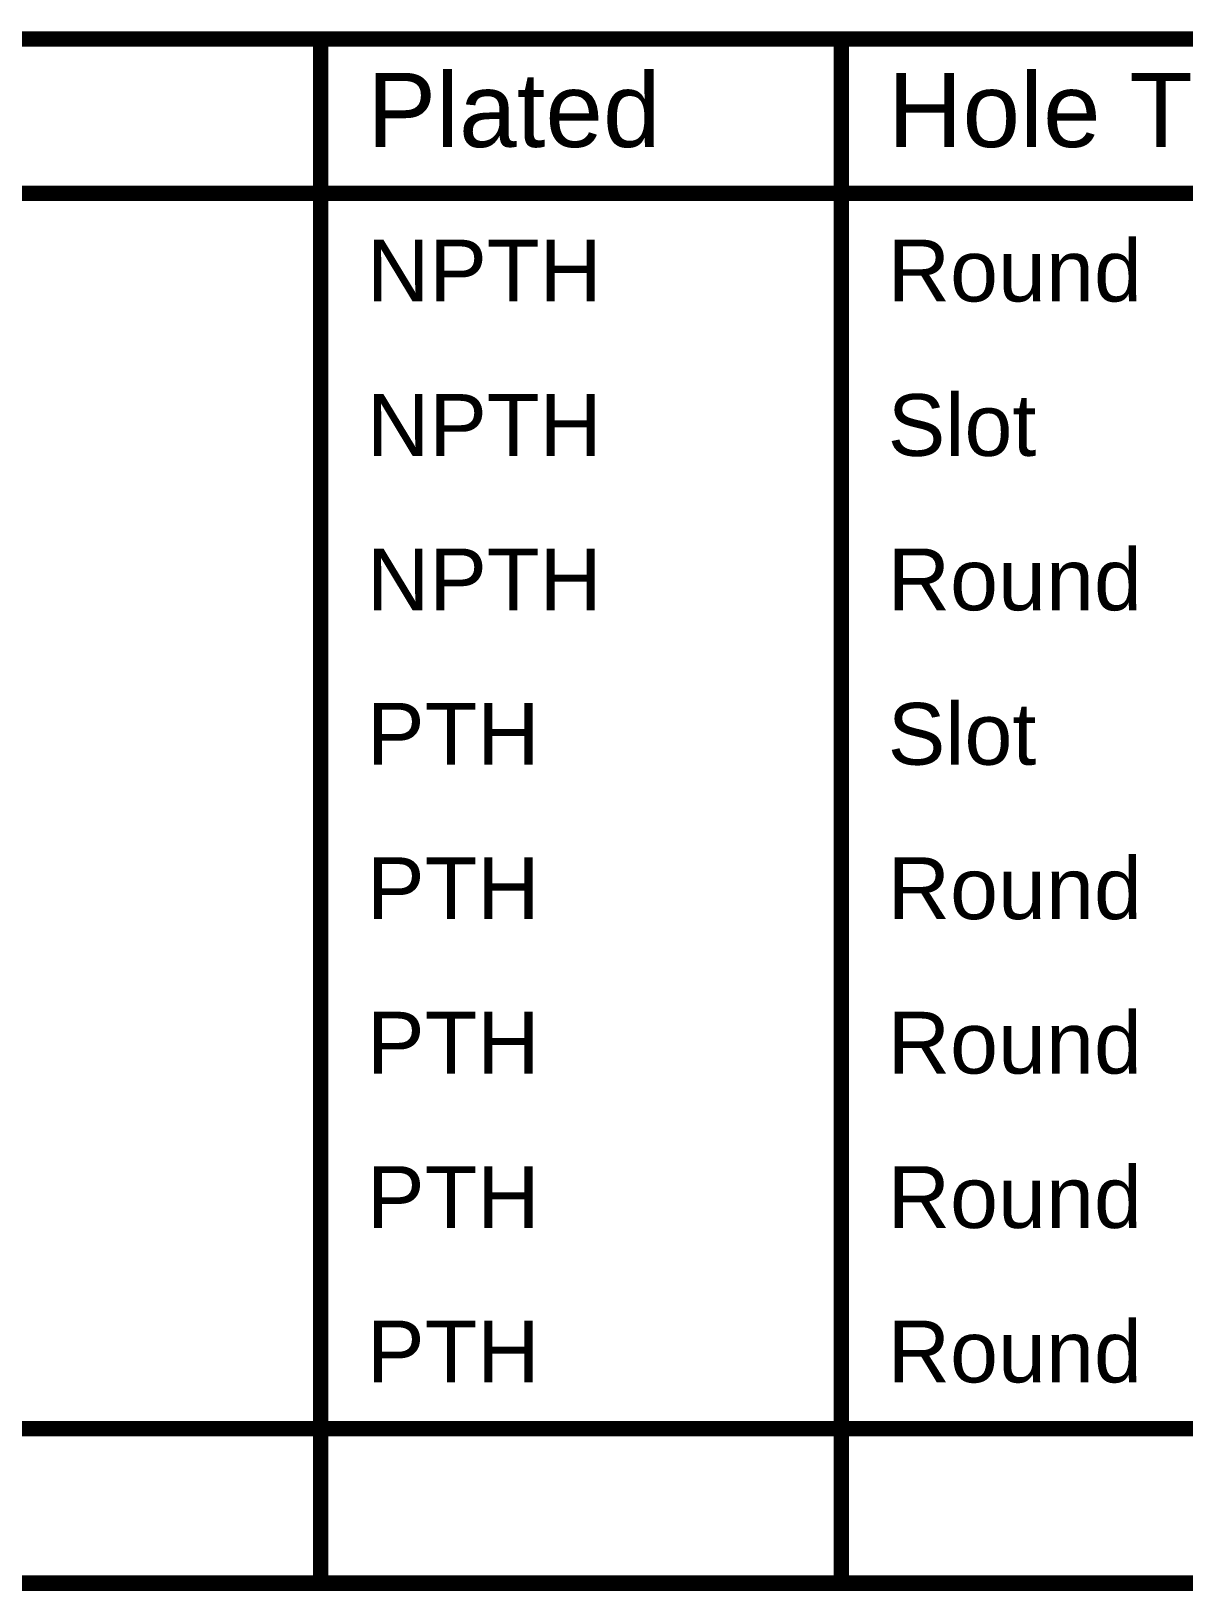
# Model space of a CAD drawing. Header units: inches. Extents: x 0.88 to 8.93, y 2.74 to 7.33.
# Drawn here: x 2.917 to 4.036, y 3.976 to 5.491 of the extents above; entities that cross this region are included whole.
import ezdxf

# ---------------------------------------------------------------- set-up
doc = ezdxf.new("R2010")
doc.units = ezdxf.units.IN
doc.header["$MEASUREMENT"] = 0
doc.layers.add('Drill Drawing', color=1, linetype='Continuous')
doc.styles.add('Arial', font='', dxfattribs={"height": 0.2})
doc.styles.get('Arial').set_extended_font_data('Arial')

msp = doc.modelspace()

# ---------------------------------------------------------------- linework, layer by layer
at = {"layer": 'Drill Drawing'}
for points in [[(1.0075, 5.4839, 0.015, 0.015, 0), (8.9273, 5.4839, 0.015, 0.015, 0)], [(3.1979, 3.9839, 0.015, 0.015, 0), (3.1979, 5.4839, 0.015, 0.015, 0)], [(3.7038, 3.9839, 0.015, 0.015, 0), (3.7038, 5.4839, 0.015, 0.015, 0)], [(1.0075, 5.3339, 0.015, 0.015, 0), (8.9273, 5.3339, 0.015, 0.015, 0)], [(1.0075, 4.1339, 0.015, 0.015, 0), (8.9273, 4.1339, 0.015, 0.015, 0)], [(1.0075, 3.9839, 0.015, 0.015, 0), (8.9273, 3.9839, 0.015, 0.015, 0)]]:
    msp.add_lwpolyline(points, format="xyseb", dxfattribs=at)
for points in [[(3.1942, 5.4839, 0.0075, 0.0075, 1), (3.2017, 5.4839, 0.0075, 0.0075, 1)], [(3.7, 5.4839, 0.0075, 0.0075, 1), (3.7075, 5.4839, 0.0075, 0.0075, 1)], [(3.1942, 3.9839, 0.0075, 0.0075, 1), (3.2017, 3.9839, 0.0075, 0.0075, 1)], [(3.7, 3.9839, 0.0075, 0.0075, 1), (3.7075, 3.9839, 0.0075, 0.0075, 1)]]:
    msp.add_lwpolyline(points, format="xyseb", close=True, dxfattribs=at)

# ---------------------------------------------------------------- texts
at = {"layer": 'Drill Drawing', "style": 'Arial'}
for s, height, p in [('Plated', 0.072, (3.2429, 5.3789)), ('Hole Type', 0.072, (3.7488, 5.3789)), ('NPTH', 0.06, (3.2429, 5.2289)), ('Round', 0.06, (3.7488, 5.2289)), ('NPTH', 0.06, (3.2429, 5.0789)), ('Slot', 0.06, (3.7488, 5.0789)), ('NPTH', 0.06, (3.2429, 4.9289)), ('Round', 0.06, (3.7488, 4.9289)), ('PTH', 0.06, (3.2429, 4.7789)), ('Slot', 0.06, (3.7488, 4.7789)), ('PTH', 0.06, (3.2429, 4.6289)), ('Round', 0.06, (3.7488, 4.6289)), ('PTH', 0.06, (3.2429, 4.4789)), ('Round', 0.06, (3.7488, 4.4789)), ('PTH', 0.06, (3.2429, 4.3289)), ('Round', 0.06, (3.7488, 4.3289)), ('Round', 0.06, (3.7488, 4.1789)), ('PTH', 0.06, (3.2429, 4.1789))]:
    msp.add_text(s, height=height, dxfattribs=at).set_placement(p)

doc.saveas('drawing.dxf')
